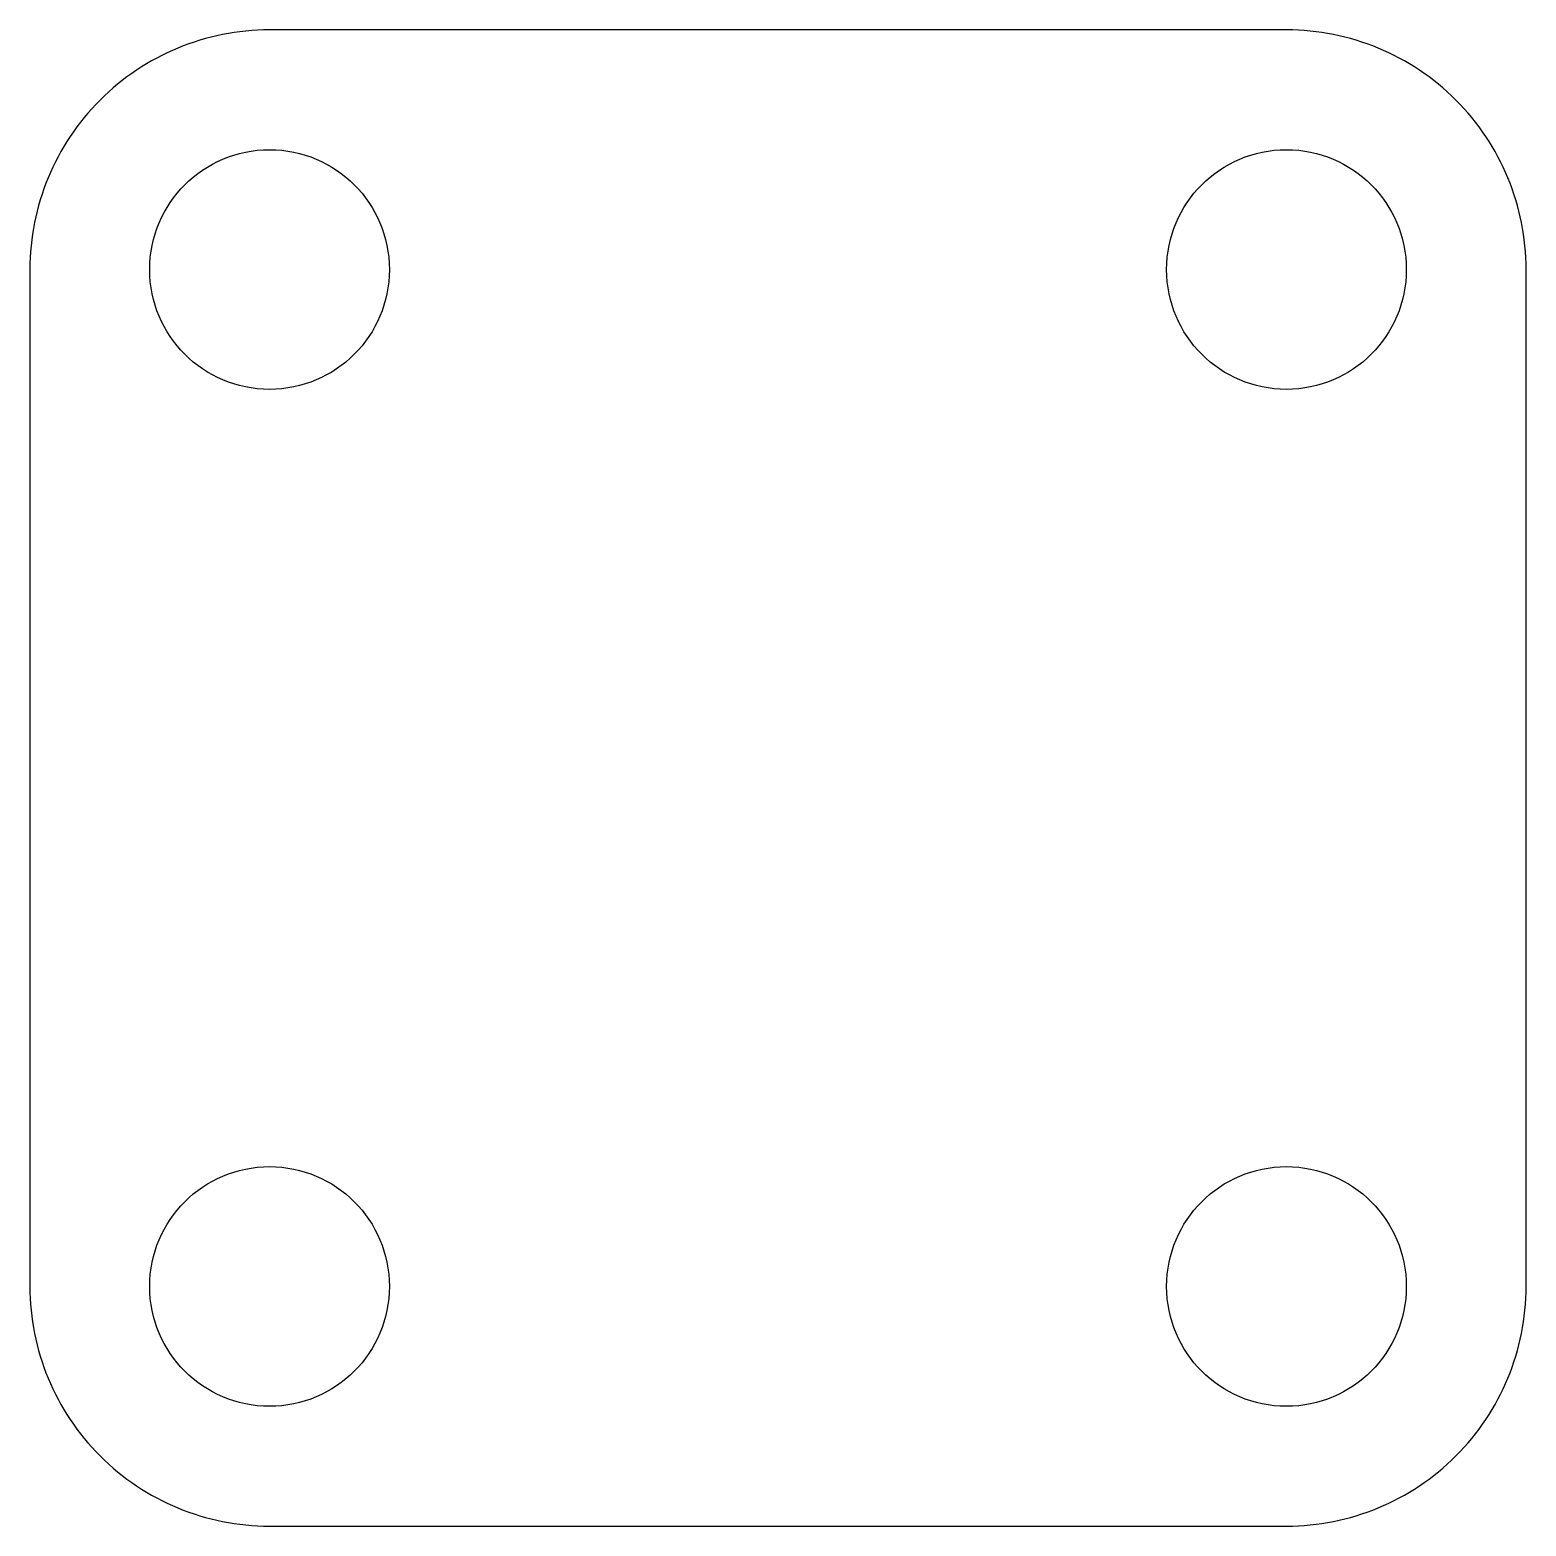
# Model space of a CAD drawing. Header units: millimetres. Extents: x -6.2 to 6.2, y -6.2 to 6.2.
import ezdxf

# ---------------------------------------------------------------- set-up
doc = ezdxf.new("R2010")
doc.units = ezdxf.units.MM
doc.layers.get('0').update_dxf_attribs({"linetype": 'CONTINUOUS'})

msp = doc.modelspace()

# ---------------------------------------------------------------- linework, layer by layer
msp.add_lwpolyline([(-6.243, -4.243, 0.414214), (-4.243, -6.243), (4.243, -6.243, 0.414214), (6.243, -4.243), (6.243, 4.243, 0.414214), (4.243, 6.243), (-4.243, 6.243, 0.414214), (-6.243, 4.243)], format="xyb", close=True)
for centre in [(-4.243, 4.243), (4.243, 4.243), (-4.243, -4.243), (4.243, -4.243)]:
    msp.add_circle(centre, 1)

doc.saveas('drawing.dxf')
